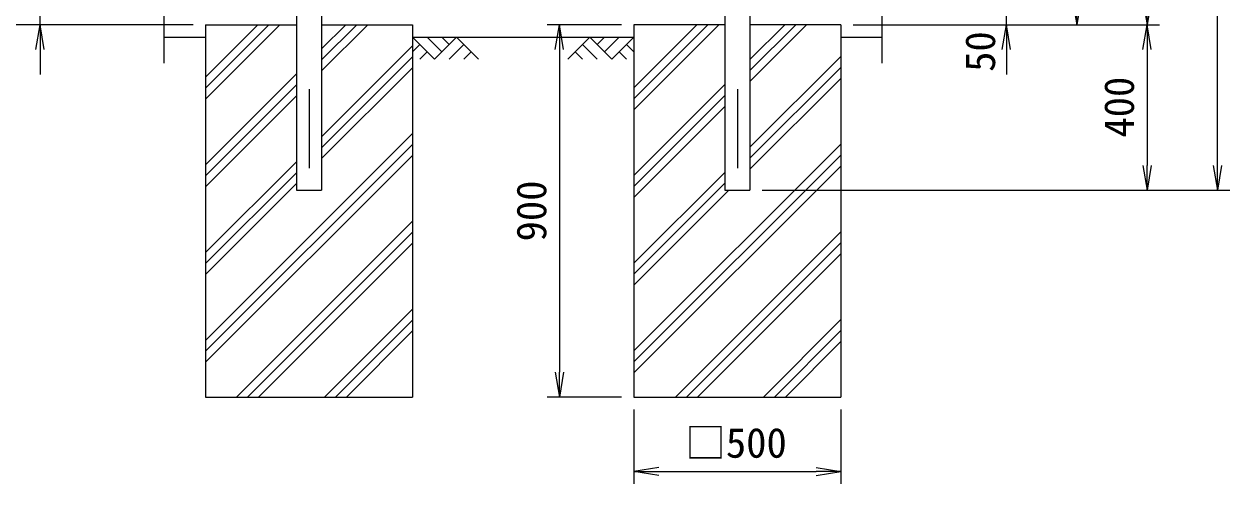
# Model space of a CAD drawing. Units: millimetres, scale not verified. Extents: x -6300 to 6300, y -4455 to 4455.
# Drawn here: x -4122 to -1209, y -1966 to -854 of the extents above; entities that cross this region are included whole.
import ezdxf
from ezdxf.enums import TextEntityAlignment as Align

# ---------------------------------------------------------------- set-up
doc = ezdxf.new("R2010")
doc.units = ezdxf.units.MM
doc.header["$LTSCALE"] = 30
doc.linetypes.add('USER1', pattern=[50.8, 31.75, -6.35, 6.35, -6.35])
for name, color, linetype, lineweight in [('0-3_D-BMK', 2, 'USER1', 13), ('0-4_D-STR1', 1, 'Continuous', 18), ('0-6_D-STR-DIM', 7, 'Continuous', 9), ('0-7_0', 7, 'Continuous', 9), ('0-8_D-DCR-HCH', 7, 'Continuous', 9), ('0-9_D-BGD', 7, 'Continuous', 9), ('0-A_D-STR4', 7, 'Continuous', 9)]:
    doc.layers.add(name, color=color, linetype=linetype, lineweight=lineweight)
doc.styles.add('ＭＳ ゴシック', font='')
doc.styles.get('ＭＳ ゴシック').set_extended_font_data('MS Gothic')

# ---------------------------------------------------------------- blocks, each defined once
blk = doc.blocks.new('_Open')
at = {"layer": '0-7_0'}
blk.add_line((-30, 5), (0, 0), dxfattribs=at)
blk.add_lwpolyline([(-30, -5), (0, 0), (-30, 0)], dxfattribs=at)

msp = doc.modelspace()

# ---------------------------------------------------------------- linework, layer by layer
at = {"layer": '0-3_D-BMK'}
for p, q in [((-3433.51, 3179.08), (-3433.51, -1266.74)), ((-2398.51, 3179.08), (-2398.51, -1266.74))]:
    msp.add_line(p, q, dxfattribs=at)
at = {"layer": '0-4_D-STR1'}
for p, q in [((-3463.76, -812.06), (-3463.76, -1256.16)), ((-3403.26, -812.06), (-3403.26, -1256.16)), ((-2428.76, -812.06), (-2428.76, -1256.16)), ((-2368.26, -812.06), (-2368.26, -1256.16)), ((-3463.76, -1256.16), (-3403.26, -1256.16)), ((-2428.76, -1256.16), (-2368.26, -1256.16))]:
    msp.add_line(p, q, dxfattribs=at)
at = {"layer": '0-6_D-STR-DIM'}
for p, q in [((-1238.51, -1196.16), (-1238.51, 3083.84)), ((-3783.51, -949.16), (-3783.51, 1143.19)), ((-2048.51, -949.16), (-2048.51, 1143.19)), ((-4083.51, -856.16), (-4083.51, -806.16)), ((-1748.51, -856.16), (-1748.51, -806.16)), ((-3713.51, -856.16), (-4283.51, -856.16)), ((-3713.51, -856.16), (-4113.51, -856.16)), ((-2678.51, -856.16), (-2858.51, -856.16)), ((-2118.51, -856.16), (-1718.51, -856.16)), ((-2118.51, -856.16), (-1378.51, -856.16)), ((-2118.51, -856.16), (-1378.51, -856.16)), ((-2118.51, -856.16), (-1548.51, -856.16)), ((-4083.51, -916.16), (-4083.51, -976.16)), ((-2828.51, -916.16), (-2828.51, -1696.16)), ((-1748.51, -916.16), (-1748.51, -976.16)), ((-1408.51, -916.16), (-1408.51, -1196.16)), ((-2338.26, -1256.16), (-1208.51, -1256.16)), ((-2338.26, -1256.16), (-1378.51, -1256.16)), ((-2678.51, -1756.16), (-2858.51, -1756.16)), ((-2648.51, -1786.16), (-2648.51, -1966.16)), ((-2148.51, -1786.16), (-2148.51, -1966.16)), ((-2588.51, -1936.16), (-2208.51, -1936.16))]:
    msp.add_line(p, q, dxfattribs=at)
at = {"layer": '0-8_D-DCR-HCH'}
for p, q in [((-3683.51, -1035.76), (-3503.91, -856.16)), ((-3683.51, -1009.24), (-3530.43, -856.16)), ((-3683.51, -982.72), (-3556.94, -856.16)), ((-3403.26, -967.64), (-3291.78, -856.16)), ((-3403.26, -941.12), (-3318.3, -856.16)), ((-3403.26, -914.61), (-3344.81, -856.16)), ((-2648.51, -1061.42), (-2443.25, -856.16)), ((-2648.51, -1034.9), (-2469.77, -856.16)), ((-2648.51, -1008.38), (-2496.28, -856.16)), ((-2368.26, -993.3), (-2231.12, -856.16)), ((-2368.26, -966.78), (-2257.64, -856.16)), ((-2368.26, -940.27), (-2284.15, -856.16)), ((-3130.29, -939.37), (-3183.51, -886.16)), ((-3112.56, -921.64), (-3148.03, -886.16)), ((-3077.08, -886.16), (-3130.29, -939.37)), ((-3094.73, -903.99), (-3112.56, -886.16)), ((-3077.08, -886.16), (-3023.87, -939.37)), ((-2754.93, -886.16), (-2808.14, -939.37)), ((-2754.93, -886.16), (-2701.72, -939.37)), ((-2737.19, -903.9), (-2719.46, -886.16)), ((-2719.46, -921.64), (-2683.98, -886.16)), ((-2701.72, -939.37), (-2648.51, -886.16)), ((-3403.26, -1126.74), (-3183.51, -906.99)), ((-3165.77, -903.9), (-3183.51, -921.56)), ((-3148.03, -921.64), (-3165.85, -939.37)), ((-3059.35, -903.9), (-3094.98, -939.37)), ((-3041.61, -921.64), (-3059.43, -939.37)), ((-2790.41, -921.64), (-2772.59, -939.37)), ((-2772.67, -903.9), (-2737.03, -939.37)), ((-2683.98, -921.64), (-2666.16, -939.37)), ((-2666.24, -903.9), (-2648.51, -921.56)), ((-3403.26, -1153.25), (-3183.51, -933.5)), ((-3403.26, -1179.77), (-3183.51, -960.02)), ((-2368.26, -1152.4), (-2148.51, -932.65)), ((-2368.26, -1178.91), (-2148.51, -959.16)), ((-3683.51, -1194.86), (-3463.76, -975.11)), ((-2368.26, -1205.43), (-2148.51, -985.68)), ((-3683.51, -1221.37), (-3463.76, -1001.62)), ((-2648.51, -1220.52), (-2428.76, -1000.77)), ((-3683.51, -1247.89), (-3463.76, -1028.14)), ((-2648.51, -1247.03), (-2428.76, -1027.28)), ((-2648.51, -1273.55), (-2428.76, -1053.8)), ((-3683.51, -1619.12), (-3183.51, -1119.12)), ((-3683.51, -1645.64), (-3183.51, -1145.64)), ((-2648.51, -1644.78), (-2148.51, -1144.78)), ((-3683.51, -1672.15), (-3183.51, -1172.15)), ((-3683.51, -1406.99), (-3463.76, -1187.24)), ((-2648.51, -1671.3), (-2148.51, -1171.3)), ((-3683.51, -1433.5), (-3463.76, -1213.75)), ((-2648.51, -1697.81), (-2148.51, -1197.81)), ((-2648.51, -1432.65), (-2428.76, -1212.9)), ((-3683.51, -1460.02), (-3463.76, -1240.27)), ((-2648.51, -1459.16), (-2428.76, -1239.41)), ((-2648.51, -1485.68), (-2418.99, -1256.16)), ((-3608.42, -1756.16), (-3183.51, -1331.25)), ((-3581.9, -1756.16), (-3183.51, -1357.77)), ((-2547.76, -1756.16), (-2148.51, -1356.91)), ((-3555.38, -1756.16), (-3183.51, -1384.28)), ((-2521.24, -1756.16), (-2148.51, -1383.43)), ((-2494.72, -1756.16), (-2148.51, -1409.95)), ((-3396.28, -1756.16), (-3183.51, -1543.38)), ((-3369.77, -1756.16), (-3183.51, -1569.9)), ((-2335.62, -1756.16), (-2148.51, -1569.04)), ((-3343.25, -1756.16), (-3183.51, -1596.42)), ((-2309.11, -1756.16), (-2148.51, -1595.56)), ((-2282.59, -1756.16), (-2148.51, -1622.08)), ((-3184.15, -1756.16), (-3183.51, -1755.52))]:
    msp.add_line(p, q, dxfattribs=at)
at = {"layer": '0-9_D-BGD'}
for p, q in [((-3783.51, -886.16), (-3683.51, -886.16)), ((-3183.51, -886.16), (-2648.51, -886.16)), ((-2148.51, -886.16), (-2048.51, -886.16))]:
    msp.add_line(p, q, dxfattribs=at)
at = {"layer": '0-A_D-STR4'}
for p, q in [((-3683.51, -856.16), (-3683.51, -1756.16)), ((-3683.51, -856.16), (-3463.76, -856.16)), ((-3403.26, -856.16), (-3183.51, -856.16)), ((-3183.51, -856.16), (-3183.51, -1756.16)), ((-2648.51, -856.16), (-2648.51, -1756.16)), ((-2428.76, -856.16), (-2648.51, -856.16)), ((-2148.51, -856.16), (-2368.26, -856.16)), ((-2148.51, -856.16), (-2148.51, -1756.16)), ((-3683.51, -1756.16), (-3183.51, -1756.16)), ((-2648.51, -1756.16), (-2148.51, -1756.16))]:
    msp.add_line(p, q, dxfattribs=at)

# ---------------------------------------------------------------- block references
at = {"layer": '0-6_D-STR-DIM', "xscale": 2, "yscale": 2}
for p, rotation in [((-1578.51, -856.16), 270), ((-1408.51, -856.16), 270), ((-4083.51, -856.16), 90), ((-2828.51, -856.16), 90), ((-1748.51, -856.16), 90), ((-1408.51, -856.16), 90), ((-1408.51, -1256.16), 270), ((-1238.51, -1256.16), 270), ((-2828.51, -1756.16), 270), ((-2648.51, -1936.16), 180)]:
    msp.add_blockref('_Open', p, dxfattribs=dict(at, rotation=rotation))
msp.add_blockref('_Open', (-2148.51, -1936.16), dxfattribs=at)

# ---------------------------------------------------------------- texts
at = {"layer": '0-6_D-STR-DIM', "style": 'ＭＳ ゴシック'}
for s, p in [('50', (-1754.18, -969.99)), ('400', (-1418.63, -1128.91)), ('900', (-2838.63, -1379.85))]:
    msp.add_text(s, height=72.14, rotation=90, dxfattribs=at).set_placement(p, align=Align.BOTTOM_LEFT)
msp.add_text('□500', height=72.14, dxfattribs=at).set_placement((-2524.73, -1924.53), align=Align.BOTTOM_LEFT)

doc.saveas('drawing.dxf')
